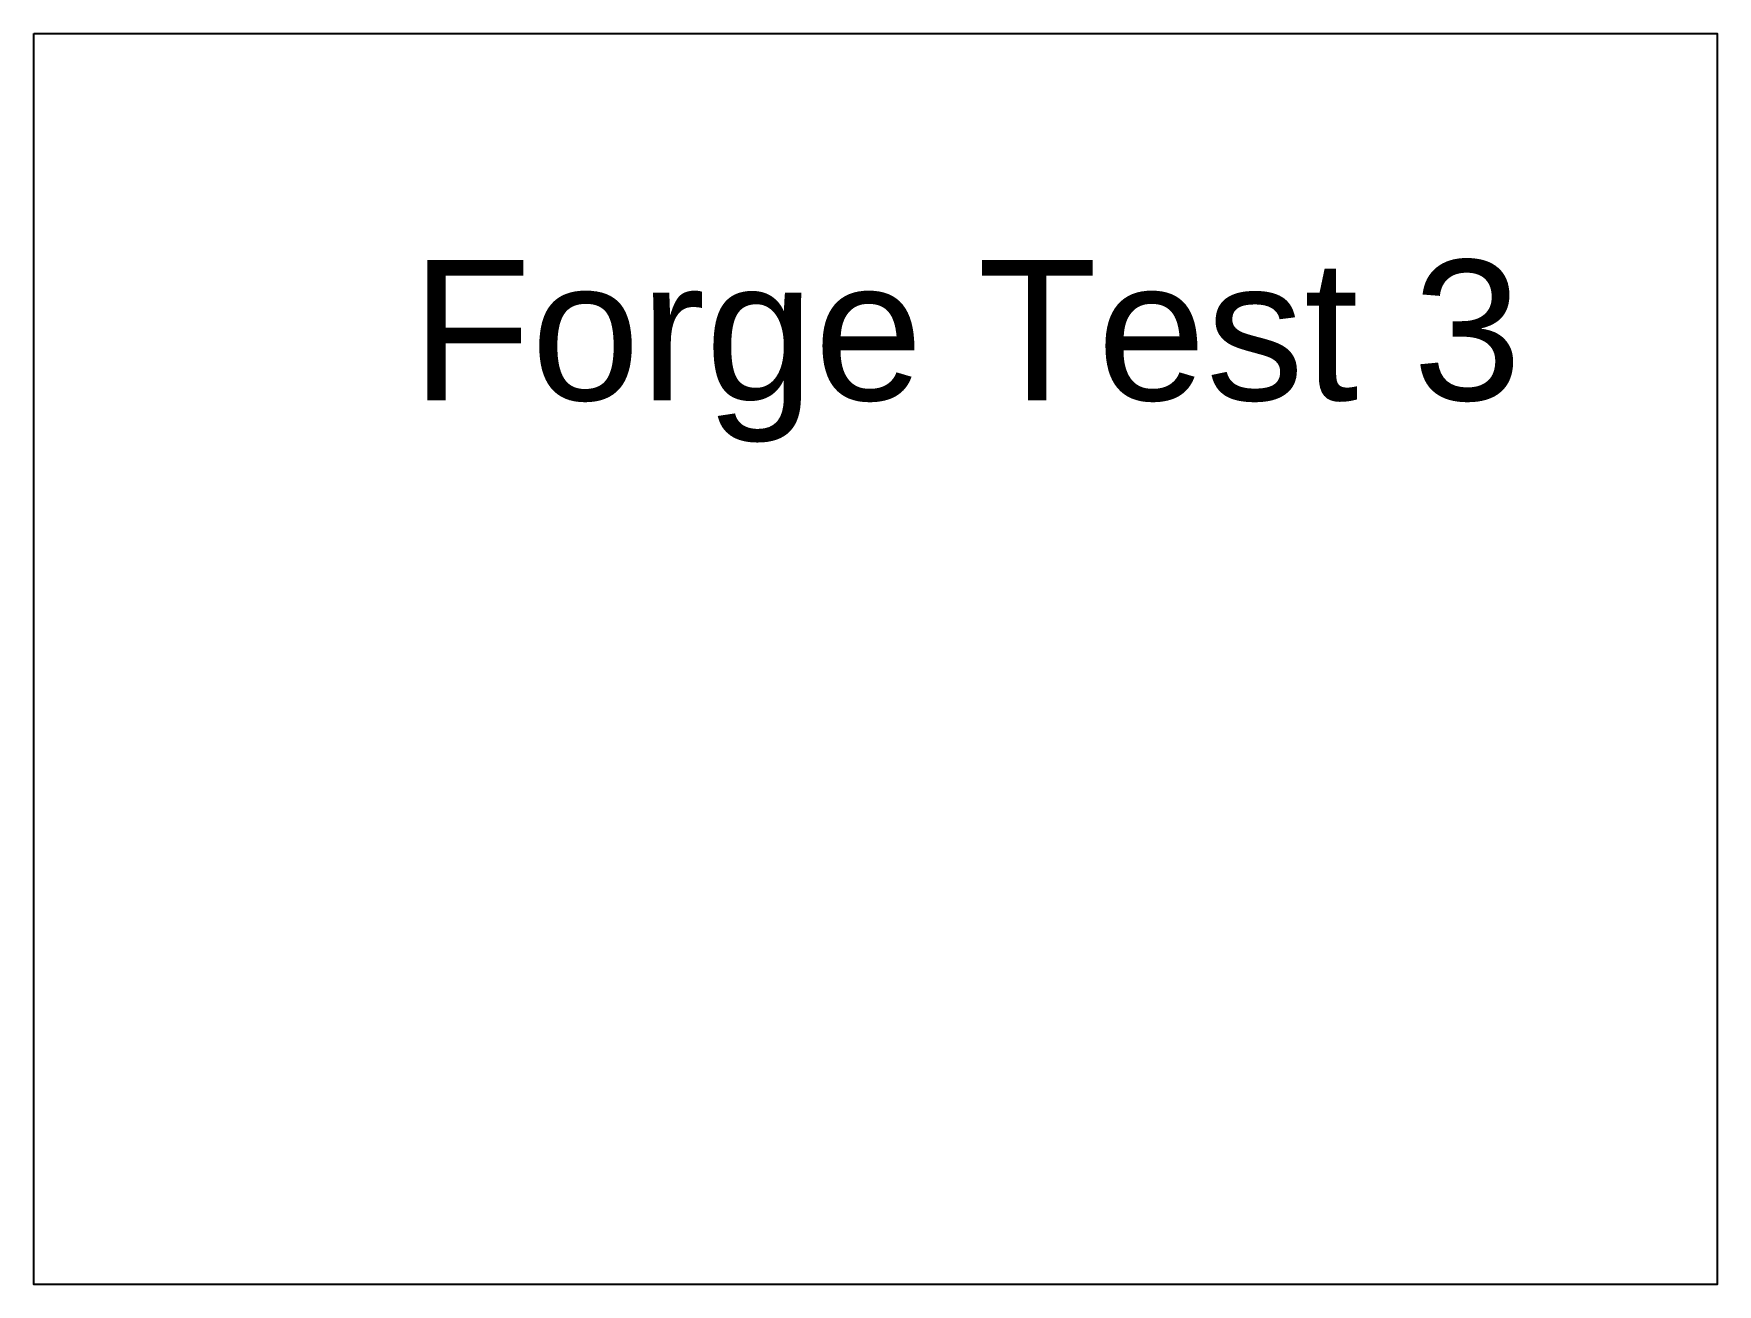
# Model space of a CAD drawing. Header units: inches. Extents: x 16.97 to 22.39, y 10.65 to 14.68.
import ezdxf

# ---------------------------------------------------------------- set-up
doc = ezdxf.new("R2010")
doc.units = ezdxf.units.IN
doc.header["$MEASUREMENT"] = 0
doc.styles.get("Standard").update_dxf_attribs({"font": 'arial.ttf'})

msp = doc.modelspace()

# ---------------------------------------------------------------- linework, layer by layer
msp.add_lwpolyline([(16.9705, 14.6755), (22.3873, 14.6755), (22.3873, 10.6501), (16.9705, 10.6501)], close=True)

# ---------------------------------------------------------------- texts
msp.add_text('Forge Test 3', height=0.451122).set_placement((18.1858, 13.4956))

doc.saveas('drawing.dxf')
